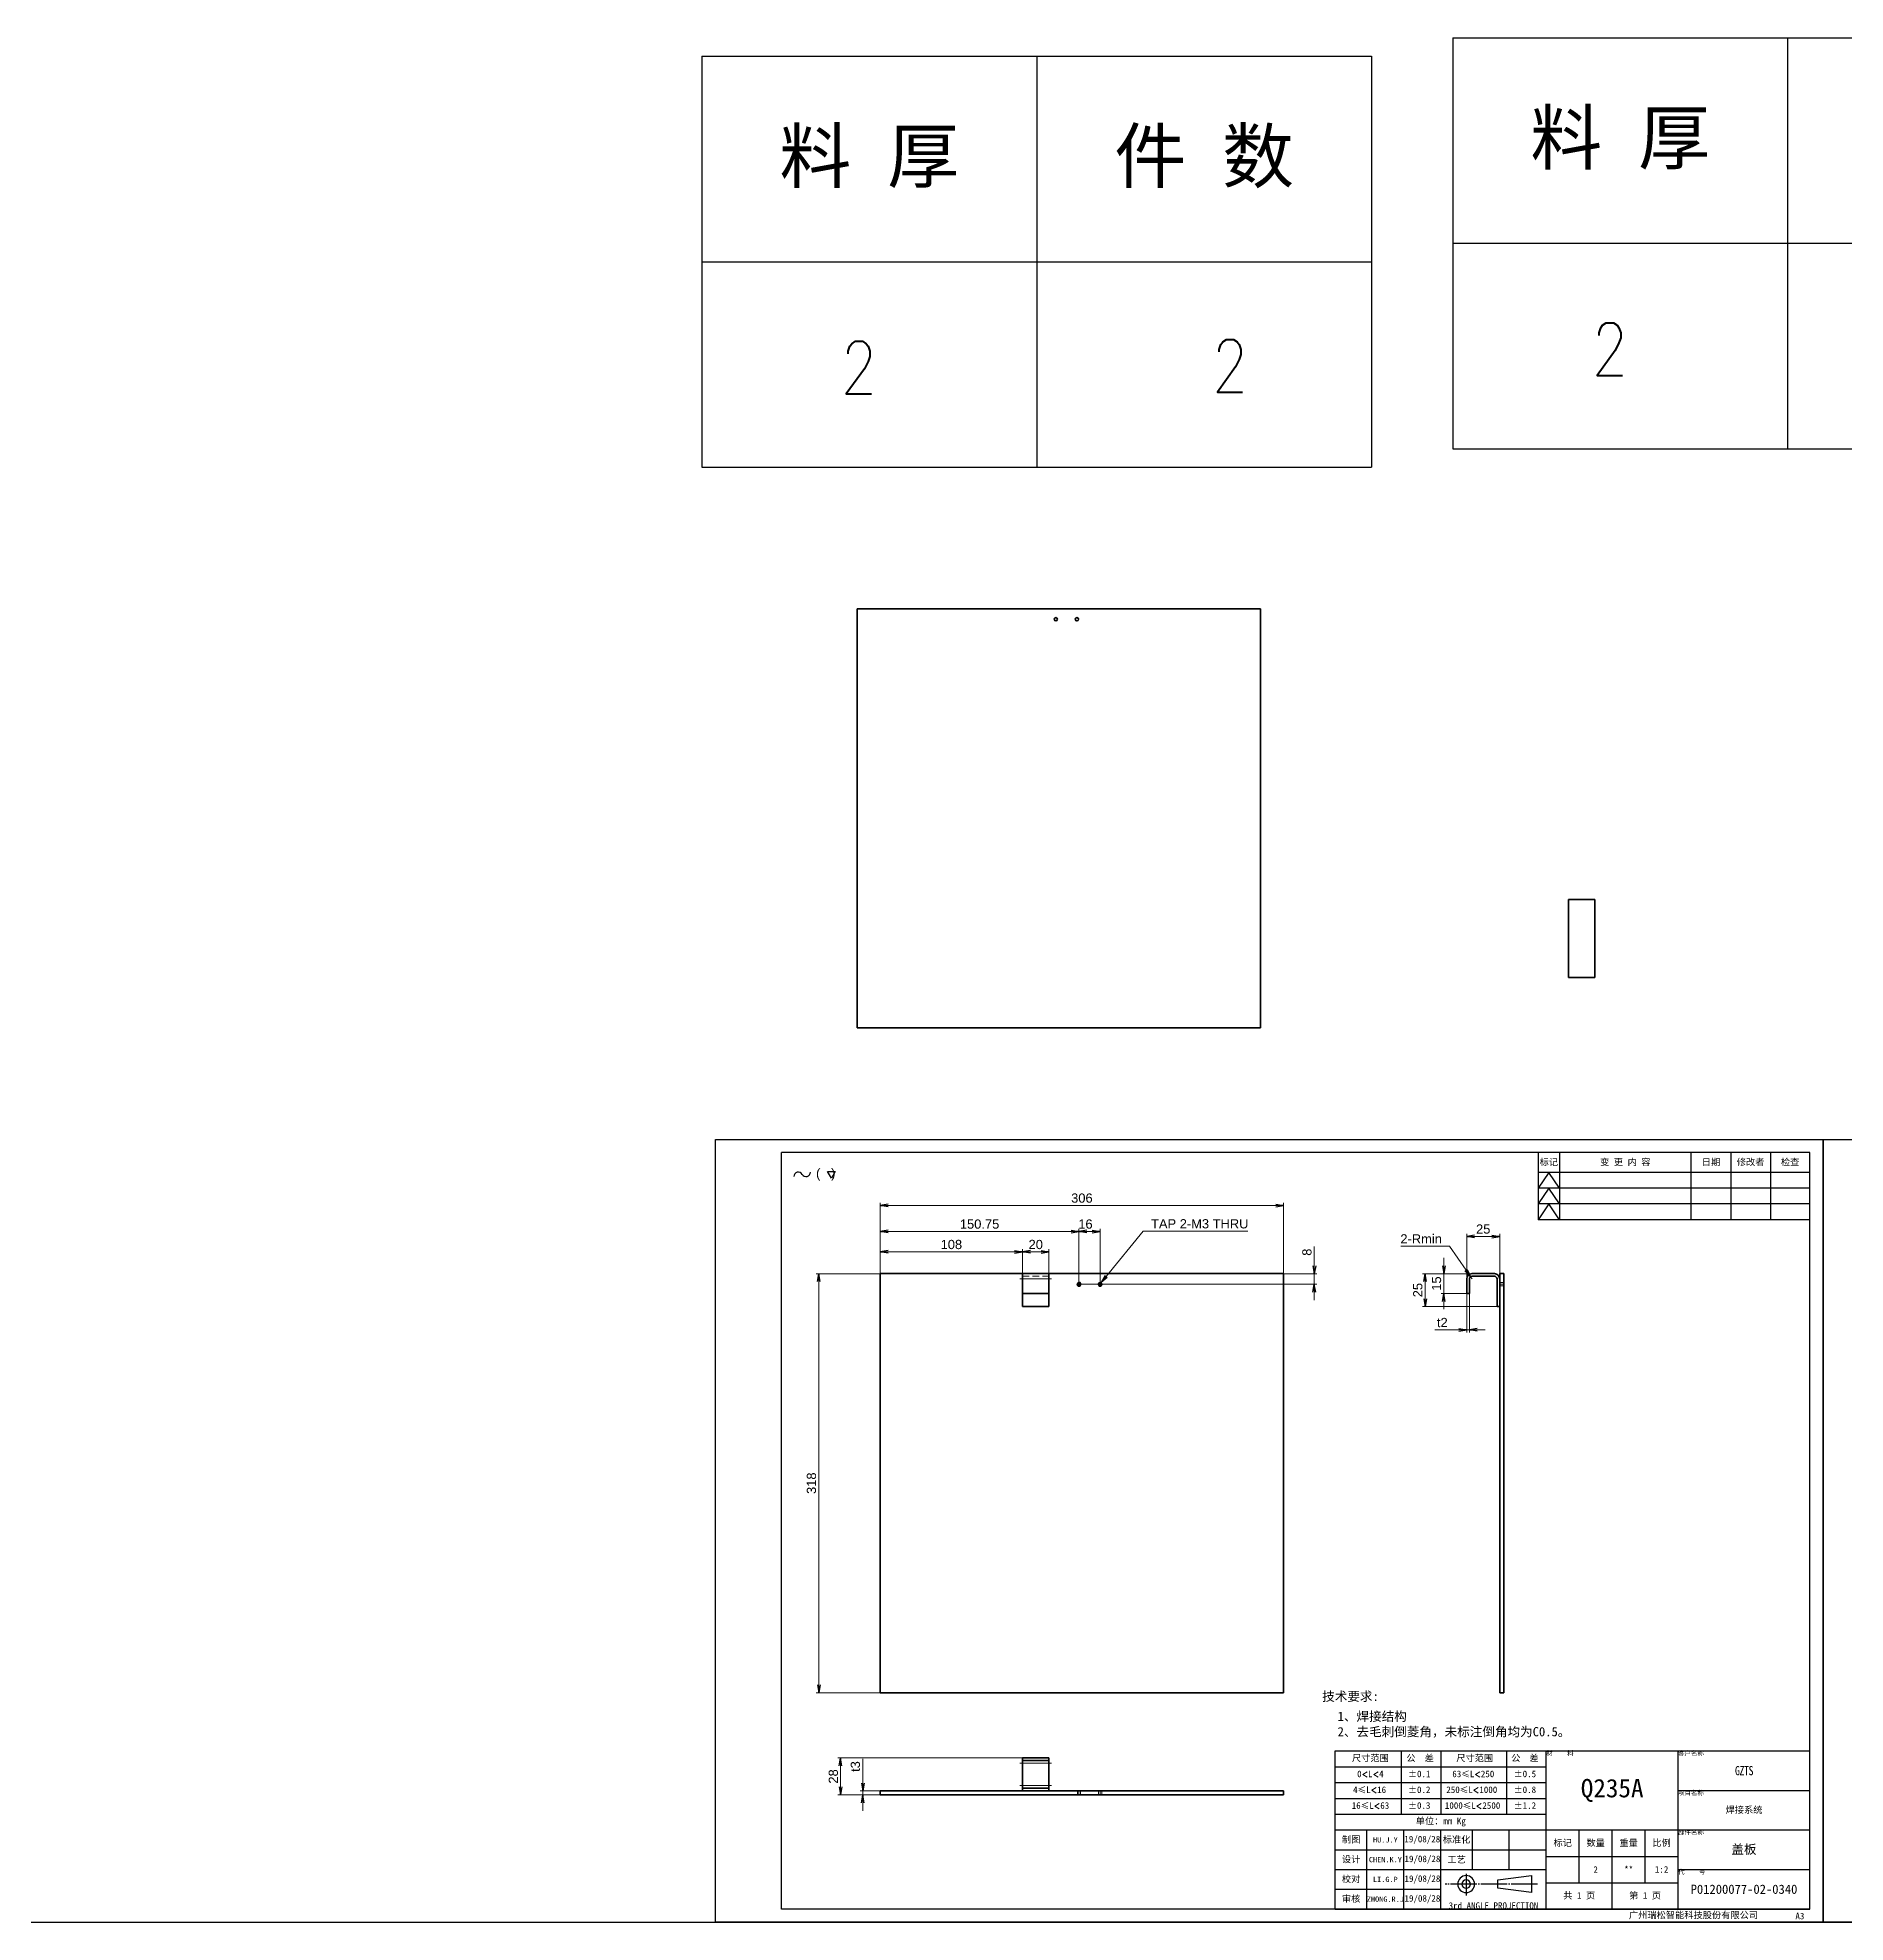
# Model space of a CAD drawing. Header units: millimetres. Extents: x -1727 to 307751, y -105919 to 6637.
# Drawn here: x 9521 to 10892, y -8118 to -6688 of the extents above; entities that cross this region are included whole.
import ezdxf
from ezdxf.enums import TextEntityAlignment as Align

# ---------------------------------------------------------------- set-up
doc = ezdxf.new("R2010")
doc.units = ezdxf.units.MM
doc.linetypes.add('CENTER-HOKUTO', pattern=[23, 20, -1, 1, -1])
doc.linetypes.add('HIDDEN-HOKUTO', pattern=[3.8, 2.5, -1.3])
doc.layers.add('A3', color=7, linetype='Continuous', plot=False)
for name, color, linetype in [('AM_7', 2, 'CENTER-HOKUTO'), ('AM_HID', 1, 'HIDDEN-HOKUTO'), ('AM_VIS', 7, 'Continuous'), ('TITLE_FRAME', 7, 'Continuous'), ('WORD_DIM', 253, 'Continuous')]:
    doc.layers.add(name, color=color, linetype=linetype)
doc.layers.add('SOLID LINE', color=7, linetype='Continuous', lineweight=30)
doc.styles.add('DIM', font='txt.shx', dxfattribs={"width": 0.8, "bigfont": 'bigfont.shx'})
doc.styles.get("Standard").update_dxf_attribs({"font": 'arial.ttf'})
doc.dimstyles.new('STANDARD 1-2', dxfattribs={"dimscale": 2, "dimtxt": 3.5, "dimasz": 3, "dimexe": 1, "dimexo": 0, "dimgap": 1, "dimtad": 3, "dimdsep": 46, "dimtxsty": 'Standard', "dimblk1": 'OPEN', "dimblk2": 'OPEN', "dimsah": 1, "dimcen": 0, "dimclrd": 256, "dimclre": 256, "dimclrt": 3, "dimazin": 2, "dimtfac": 1, "dimtmove": 0, "dimatfit": 3, "dimldrblk": 'OPEN', "dimfxl": 0, "dimtolj": 1, "dimtzin": 0, "dimlwd": 13, "dimlwe": 13, "dimarcsym": 0})
doc.dimstyles.new('STANDARD 1-2$3', dxfattribs={"dimscale": 2, "dimtxt": 3.5, "dimasz": 3, "dimexe": 1, "dimexo": 0, "dimgap": 1, "dimtad": 3, "dimtoh": 1, "dimdsep": 46, "dimtxsty": 'Standard', "dimblk1": 'OPEN', "dimblk2": 'OPEN', "dimsah": 1, "dimcen": 0, "dimclrd": 256, "dimclre": 256, "dimclrt": 3, "dimazin": 2, "dimtfac": 1, "dimtmove": 0, "dimatfit": 3, "dimldrblk": 'OPEN', "dimfxl": 0, "dimtolj": 1, "dimtzin": 0, "dimlwd": 13, "dimlwe": 13, "dimarcsym": 0})
doc.dimstyles.new('STANDARD 1-2$4', dxfattribs={"dimscale": 2, "dimtxt": 3.5, "dimasz": 3, "dimexe": 1, "dimexo": 0, "dimgap": 1, "dimtad": 3, "dimtoh": 1, "dimdsep": 46, "dimtxsty": 'Standard', "dimblk1": 'OPEN', "dimblk2": 'OPEN', "dimsah": 1, "dimcen": 0, "dimclrd": 256, "dimclre": 256, "dimclrt": 3, "dimazin": 2, "dimtfac": 1, "dimtmove": 0, "dimatfit": 3, "dimldrblk": 'OPEN', "dimfxl": 0, "dimtolj": 1, "dimtzin": 0, "dimlwd": 13, "dimlwe": 13, "dimarcsym": 0})

# ---------------------------------------------------------------- blocks, each defined once
blk = doc.blocks.new('_OPEN')
at = {"color": 0}
for p, q in [((-1, 0.17), (0, 0)), ((-1, -0.17), (0, 0)), ((0, 0), (-1, 0))]:
    blk.add_line(p, q, dxfattribs=at)
blk = doc.blocks.new('*D351')
at = {"layer": 'DEFPOINTS', "color": 0, "linetype": 'Continuous', "transparency": 16777216}
for p in [(10630.3, -7597.7), (10605.3, -7640.9), (10630.3, -7650.9)]:
    blk.add_point(p, dxfattribs=at)
at = {"layer": 'WORD_DIM', "linetype": 'Continuous', "lineweight": 13, "transparency": 16777216}
for p, q in [((10605.3, -7640.9), (10605.3, -7595.7)), ((10611.3, -7597.7), (10624.3, -7597.7)), ((10630.3, -7650.9), (10630.3, -7595.7))]:
    blk.add_line(p, q, dxfattribs=at)
at = {"layer": 'WORD_DIM', "linetype": 'Continuous', "lineweight": 13, "transparency": 16777216, "xscale": 6, "yscale": 6, "zscale": 6, "rotation": 180}
blk.add_blockref('_OPEN', (10605.3, -7597.7), dxfattribs=at)
at = {"layer": 'WORD_DIM', "linetype": 'Continuous', "lineweight": 13, "transparency": 16777216, "xscale": 6, "yscale": 6, "zscale": 6}
blk.add_blockref('_OPEN', (10630.3, -7597.7), dxfattribs=at)
at = {"layer": 'WORD_DIM', "color": 3, "linetype": 'Continuous', "transparency": 16777216, "insert": (10617.8, -7592.1), "char_height": 7, "attachment_point": 5}
blk.add_mtext('\\A1;25', dxfattribs=at)
blk = doc.blocks.new('*D352')
at = {"layer": 'DEFPOINTS', "color": 0, "linetype": 'Continuous', "transparency": 16777216}
for p in [(10609.3, -7625.9), (10588, -7640.9), (10605.3, -7640.9)]:
    blk.add_point(p, dxfattribs=at)
at = {"layer": 'WORD_DIM', "linetype": 'Continuous', "lineweight": 13, "transparency": 16777216}
for p, q in [((10588, -7619.9), (10588, -7613.9)), ((10609.3, -7625.9), (10586, -7625.9)), ((10588, -7625.9), (10588, -7640.9)), ((10605.3, -7640.9), (10586, -7640.9)), ((10588, -7646.9), (10588, -7652.9))]:
    blk.add_line(p, q, dxfattribs=at)
at = {"layer": 'WORD_DIM', "linetype": 'Continuous', "lineweight": 13, "transparency": 16777216, "xscale": 6, "yscale": 6, "zscale": 6}
for p, rotation in [((10588, -7625.9), 270), ((10588, -7640.9), 90)]:
    blk.add_blockref('_OPEN', p, dxfattribs=dict(at, rotation=rotation))
at = {"layer": 'WORD_DIM', "color": 3, "linetype": 'Continuous', "transparency": 16777216, "insert": (10582.4, -7633.4), "char_height": 7, "attachment_point": 5, "rotation": 90}
blk.add_mtext('\\A1;15', dxfattribs=at)
blk = doc.blocks.new('*D353')
at = {"layer": 'DEFPOINTS', "color": 0, "linetype": 'Continuous', "transparency": 16777216}
for p in [(10612.5, -7625.9), (10573.8, -7650.9), (10628.3, -7650.9)]:
    blk.add_point(p, dxfattribs=at)
at = {"layer": 'WORD_DIM', "linetype": 'Continuous', "lineweight": 13, "transparency": 16777216}
for p, q in [((10612.5, -7625.9), (10571.8, -7625.9)), ((10573.8, -7631.9), (10573.8, -7644.9)), ((10628.3, -7650.9), (10571.8, -7650.9))]:
    blk.add_line(p, q, dxfattribs=at)
at = {"layer": 'WORD_DIM', "linetype": 'Continuous', "lineweight": 13, "transparency": 16777216, "xscale": 6, "yscale": 6, "zscale": 6}
for p, rotation in [((10573.8, -7625.9), 90), ((10573.8, -7650.9), 270)]:
    blk.add_blockref('_OPEN', p, dxfattribs=dict(at, rotation=rotation))
at = {"layer": 'WORD_DIM', "color": 3, "linetype": 'Continuous', "transparency": 16777216, "insert": (10568.2, -7638.4), "char_height": 7, "attachment_point": 5, "rotation": 90}
blk.add_mtext('\\A1;25', dxfattribs=at)
blk = doc.blocks.new('*D354')
at = {"layer": 'DEFPOINTS', "color": 0, "linetype": 'Continuous', "transparency": 16777216}
for p in [(10605.3, -7640.9), (10607.3, -7640.9), (10607.3, -7668.6)]:
    blk.add_point(p, dxfattribs=at)
at = {"layer": 'WORD_DIM', "linetype": 'Continuous', "lineweight": 13, "transparency": 16777216}
for p, q in [((10605.3, -7640.9), (10605.3, -7670.6)), ((10607.3, -7640.9), (10607.3, -7670.6)), ((10599.3, -7668.6), (10581.1, -7668.6)), ((10607.3, -7668.6), (10605.3, -7668.6)), ((10613.3, -7668.6), (10619.3, -7668.6))]:
    blk.add_line(p, q, dxfattribs=at)
at = {"layer": 'WORD_DIM', "linetype": 'Continuous', "lineweight": 13, "transparency": 16777216, "xscale": 6, "yscale": 6, "zscale": 6}
blk.add_blockref('_OPEN', (10605.3, -7668.6), dxfattribs=at)
at = {"layer": 'WORD_DIM', "linetype": 'Continuous', "lineweight": 13, "transparency": 16777216, "xscale": 6, "yscale": 6, "zscale": 6, "rotation": 180}
blk.add_blockref('_OPEN', (10607.3, -7668.6), dxfattribs=at)
at = {"layer": 'WORD_DIM', "color": 3, "linetype": 'Continuous', "transparency": 16777216, "insert": (10586.8, -7663), "char_height": 7, "attachment_point": 5}
blk.add_mtext('\\A1;t2', dxfattribs=at)
blk = doc.blocks.new('*D355')
at = {"layer": 'DEFPOINTS', "color": 0, "linetype": 'Continuous', "ltscale": 5, "transparency": 16777216}
for p in [(10608.2, -7628.2), (10609.3, -7629.9)]:
    blk.add_point(p, dxfattribs=at)
at = {"layer": 'WORD_DIM', "linetype": 'Continuous', "lineweight": 13, "ltscale": 5, "transparency": 16777216}
for p, q in [((10555.4, -7605), (10592.2, -7605)), ((10592.2, -7605), (10604.8, -7623.3)), ((10609.3, -7629.9), (10608.2, -7628.2))]:
    blk.add_line(p, q, dxfattribs=at)
at = {"layer": 'WORD_DIM', "linetype": 'Continuous', "lineweight": 13, "ltscale": 5, "transparency": 16777216, "xscale": 6, "yscale": 6, "zscale": 6, "rotation": 304.5516611639881}
blk.add_blockref('_OPEN', (10608.2, -7628.2), dxfattribs=at)
at = {"layer": 'WORD_DIM', "color": 3, "linetype": 'Continuous', "ltscale": 5, "transparency": 16777216, "insert": (10570.7, -7599.5), "char_height": 7, "attachment_point": 5}
blk.add_mtext('\\A1;2-Rmin', dxfattribs=at)
blk = doc.blocks.new('*D356')
at = {"layer": 'DEFPOINTS', "color": 0, "linetype": 'Continuous', "transparency": 16777216}
for p in [(10130.4, -7993.4), (10268.4, -7993.4), (10160.4, -8021.4)]:
    blk.add_point(p, dxfattribs=at)
at = {"layer": 'WORD_DIM', "linetype": 'Continuous', "lineweight": 13, "transparency": 16777216}
for p, q in [((10268.4, -7993.4), (10128.4, -7993.4)), ((10130.4, -8015.4), (10130.4, -7999.4)), ((10160.4, -8021.4), (10128.4, -8021.4))]:
    blk.add_line(p, q, dxfattribs=at)
at = {"layer": 'WORD_DIM', "linetype": 'Continuous', "lineweight": 13, "transparency": 16777216, "xscale": 6, "yscale": 6, "zscale": 6}
for p, rotation in [((10130.4, -7993.4), 90), ((10130.4, -8021.4), 270)]:
    blk.add_blockref('_OPEN', p, dxfattribs=dict(at, rotation=rotation))
at = {"layer": 'WORD_DIM', "color": 3, "linetype": 'Continuous', "transparency": 16777216, "insert": (10124.9, -8007.4), "char_height": 7, "attachment_point": 5, "rotation": 90}
blk.add_mtext('\\A1;28', dxfattribs=at)
blk = doc.blocks.new('*D357')
at = {"layer": 'DEFPOINTS', "color": 0, "linetype": 'Continuous', "transparency": 16777216}
for p in [(10147.2, -8018.4), (10160.4, -8018.4), (10160.4, -8021.4)]:
    blk.add_point(p, dxfattribs=at)
at = {"layer": 'WORD_DIM', "linetype": 'Continuous', "lineweight": 13, "transparency": 16777216}
for p, q in [((10147.2, -8012.4), (10147.2, -7994.1)), ((10160.4, -8018.4), (10145.2, -8018.4)), ((10160.4, -8021.4), (10145.2, -8021.4)), ((10147.2, -8021.4), (10147.2, -8018.4)), ((10147.2, -8027.4), (10147.2, -8033.4))]:
    blk.add_line(p, q, dxfattribs=at)
at = {"layer": 'WORD_DIM', "linetype": 'Continuous', "lineweight": 13, "transparency": 16777216, "xscale": 6, "yscale": 6, "zscale": 6}
for p, rotation in [((10147.2, -8018.4), 270), ((10147.2, -8021.4), 90)]:
    blk.add_blockref('_OPEN', p, dxfattribs=dict(at, rotation=rotation))
at = {"layer": 'WORD_DIM', "color": 3, "linetype": 'Continuous', "transparency": 16777216, "insert": (10141.6, -7999.9), "char_height": 7, "attachment_point": 5, "rotation": 90}
blk.add_mtext('\\A1;t3', dxfattribs=at)
blk = doc.blocks.new('*D358')
at = {"layer": 'DEFPOINTS', "color": 0, "linetype": 'Continuous', "transparency": 16777216}
for p in [(10466.4, -7574.2), (10160.4, -7625.9), (10466.4, -7625.9)]:
    blk.add_point(p, dxfattribs=at)
at = {"layer": 'WORD_DIM', "linetype": 'Continuous', "lineweight": 13, "transparency": 16777216}
for p, q in [((10160.4, -7625.9), (10160.4, -7572.2)), ((10166.4, -7574.2), (10460.4, -7574.2)), ((10466.4, -7625.9), (10466.4, -7572.2))]:
    blk.add_line(p, q, dxfattribs=at)
at = {"layer": 'WORD_DIM', "linetype": 'Continuous', "lineweight": 13, "transparency": 16777216, "xscale": 6, "yscale": 6, "zscale": 6, "rotation": 180}
blk.add_blockref('_OPEN', (10160.4, -7574.2), dxfattribs=at)
at = {"layer": 'WORD_DIM', "linetype": 'Continuous', "lineweight": 13, "transparency": 16777216, "xscale": 6, "yscale": 6, "zscale": 6}
blk.add_blockref('_OPEN', (10466.4, -7574.2), dxfattribs=at)
at = {"layer": 'WORD_DIM', "color": 3, "linetype": 'Continuous', "transparency": 16777216, "insert": (10313.4, -7568.6), "char_height": 7, "attachment_point": 5}
blk.add_mtext('\\A1;306', dxfattribs=at)
blk = doc.blocks.new('*D359')
at = {"layer": 'DEFPOINTS', "color": 0, "linetype": 'Continuous', "transparency": 16777216}
for p in [(10160.4, -7625.9), (10113.9, -7943.9), (10160.4, -7943.9)]:
    blk.add_point(p, dxfattribs=at)
at = {"layer": 'WORD_DIM', "linetype": 'Continuous', "lineweight": 13, "transparency": 16777216}
for p, q in [((10160.4, -7625.9), (10111.9, -7625.9)), ((10113.9, -7631.9), (10113.9, -7937.9)), ((10160.4, -7943.9), (10111.9, -7943.9))]:
    blk.add_line(p, q, dxfattribs=at)
at = {"layer": 'WORD_DIM', "linetype": 'Continuous', "lineweight": 13, "transparency": 16777216, "xscale": 6, "yscale": 6, "zscale": 6}
for p, rotation in [((10113.9, -7625.9), 90), ((10113.9, -7943.9), 270)]:
    blk.add_blockref('_OPEN', p, dxfattribs=dict(at, rotation=rotation))
at = {"layer": 'WORD_DIM', "color": 3, "linetype": 'Continuous', "transparency": 16777216, "insert": (10108.3, -7784.9), "char_height": 7, "attachment_point": 5, "rotation": 90}
blk.add_mtext('\\A1;318', dxfattribs=at)
blk = doc.blocks.new('*D360')
at = {"layer": 'DEFPOINTS', "color": 0, "linetype": 'Continuous', "transparency": 16777216}
for p in [(10311.2, -7593.8), (10160.4, -7625.9), (10311.2, -7633.9)]:
    blk.add_point(p, dxfattribs=at)
at = {"layer": 'WORD_DIM', "linetype": 'Continuous', "lineweight": 13, "transparency": 16777216}
for p, q in [((10160.4, -7625.9), (10160.4, -7591.8)), ((10311.2, -7633.9), (10311.2, -7591.8)), ((10166.4, -7593.8), (10305.2, -7593.8))]:
    blk.add_line(p, q, dxfattribs=at)
at = {"layer": 'WORD_DIM', "linetype": 'Continuous', "lineweight": 13, "transparency": 16777216, "xscale": 6, "yscale": 6, "zscale": 6, "rotation": 180}
blk.add_blockref('_OPEN', (10160.4, -7593.8), dxfattribs=at)
at = {"layer": 'WORD_DIM', "linetype": 'Continuous', "lineweight": 13, "transparency": 16777216, "xscale": 6, "yscale": 6, "zscale": 6}
blk.add_blockref('_OPEN', (10311.2, -7593.8), dxfattribs=at)
at = {"layer": 'WORD_DIM', "color": 3, "linetype": 'Continuous', "transparency": 16777216, "insert": (10235.8, -7588.3), "char_height": 7, "attachment_point": 5}
blk.add_mtext('\\A1;150.75', dxfattribs=at)
blk = doc.blocks.new('*D361')
at = {"layer": 'DEFPOINTS', "color": 0, "linetype": 'Continuous', "transparency": 16777216}
for p in [(10327.2, -7593.8), (10311.2, -7633.9), (10327.2, -7633.9)]:
    blk.add_point(p, dxfattribs=at)
at = {"layer": 'WORD_DIM', "linetype": 'Continuous', "lineweight": 13, "transparency": 16777216}
for p, q in [((10311.2, -7633.9), (10311.2, -7591.8)), ((10327.2, -7633.9), (10327.2, -7591.8)), ((10317.2, -7593.8), (10321.2, -7593.8))]:
    blk.add_line(p, q, dxfattribs=at)
at = {"layer": 'WORD_DIM', "linetype": 'Continuous', "lineweight": 13, "transparency": 16777216, "xscale": 6, "yscale": 6, "zscale": 6, "rotation": 180}
blk.add_blockref('_OPEN', (10311.2, -7593.8), dxfattribs=at)
at = {"layer": 'WORD_DIM', "linetype": 'Continuous', "lineweight": 13, "transparency": 16777216, "xscale": 6, "yscale": 6, "zscale": 6}
blk.add_blockref('_OPEN', (10327.2, -7593.8), dxfattribs=at)
at = {"layer": 'WORD_DIM', "color": 3, "linetype": 'Continuous', "transparency": 16777216, "insert": (10316.1, -7588.3), "char_height": 7, "attachment_point": 5}
blk.add_mtext('\\A1;16', dxfattribs=at)
blk = doc.blocks.new('*D362')
at = {"layer": 'DEFPOINTS', "color": 0, "linetype": 'Continuous', "transparency": 16777216}
for p in [(10268.4, -7609.3), (10160.4, -7625.9), (10268.4, -7625.9)]:
    blk.add_point(p, dxfattribs=at)
at = {"layer": 'WORD_DIM', "linetype": 'Continuous', "lineweight": 13, "transparency": 16777216}
for p, q in [((10160.4, -7625.9), (10160.4, -7607.3)), ((10268.4, -7625.9), (10268.4, -7607.3)), ((10166.4, -7609.3), (10262.4, -7609.3))]:
    blk.add_line(p, q, dxfattribs=at)
at = {"layer": 'WORD_DIM', "linetype": 'Continuous', "lineweight": 13, "transparency": 16777216, "xscale": 6, "yscale": 6, "zscale": 6, "rotation": 180}
blk.add_blockref('_OPEN', (10160.4, -7609.3), dxfattribs=at)
at = {"layer": 'WORD_DIM', "linetype": 'Continuous', "lineweight": 13, "transparency": 16777216, "xscale": 6, "yscale": 6, "zscale": 6}
blk.add_blockref('_OPEN', (10268.4, -7609.3), dxfattribs=at)
at = {"layer": 'WORD_DIM', "color": 3, "linetype": 'Continuous', "transparency": 16777216, "insert": (10214.4, -7603.8), "char_height": 7, "attachment_point": 5}
blk.add_mtext('\\A1;108', dxfattribs=at)
blk = doc.blocks.new('*D363')
at = {"layer": 'DEFPOINTS', "color": 0, "linetype": 'Continuous', "transparency": 16777216}
for p in [(10288.4, -7609.3), (10268.4, -7650.9), (10288.4, -7650.9)]:
    blk.add_point(p, dxfattribs=at)
at = {"layer": 'WORD_DIM', "linetype": 'Continuous', "lineweight": 13, "transparency": 16777216}
for p, q in [((10268.4, -7650.9), (10268.4, -7607.3)), ((10288.4, -7650.9), (10288.4, -7607.3)), ((10274.4, -7609.3), (10282.4, -7609.3))]:
    blk.add_line(p, q, dxfattribs=at)
at = {"layer": 'WORD_DIM', "linetype": 'Continuous', "lineweight": 13, "transparency": 16777216, "xscale": 6, "yscale": 6, "zscale": 6, "rotation": 180}
blk.add_blockref('_OPEN', (10268.4, -7609.3), dxfattribs=at)
at = {"layer": 'WORD_DIM', "linetype": 'Continuous', "lineweight": 13, "transparency": 16777216, "xscale": 6, "yscale": 6, "zscale": 6}
blk.add_blockref('_OPEN', (10288.4, -7609.3), dxfattribs=at)
at = {"layer": 'WORD_DIM', "color": 3, "linetype": 'Continuous', "transparency": 16777216, "insert": (10278.4, -7603.8), "char_height": 7, "attachment_point": 5}
blk.add_mtext('\\A1;20', dxfattribs=at)
blk = doc.blocks.new('*D364')
at = {"layer": 'DEFPOINTS', "color": 0, "linetype": 'Continuous', "ltscale": 5, "transparency": 16777216}
for p in [(10326.2, -7635), (10328.1, -7632.7)]:
    blk.add_point(p, dxfattribs=at)
at = {"layer": 'WORD_DIM', "linetype": 'Continuous', "lineweight": 13, "ltscale": 5, "transparency": 16777216}
for p, q in [((10359.8, -7593.6), (10331.9, -7628.1)), ((10439.3, -7593.6), (10359.8, -7593.6))]:
    blk.add_line(p, q, dxfattribs=at)
at = {"layer": 'WORD_DIM', "linetype": 'Continuous', "lineweight": 13, "ltscale": 5, "transparency": 16777216, "xscale": 6, "yscale": 6, "zscale": 6, "rotation": 230.9790991167982}
blk.add_blockref('_OPEN', (10328.1, -7632.7), dxfattribs=at)
at = {"layer": 'WORD_DIM', "color": 3, "linetype": 'Continuous', "ltscale": 5, "transparency": 16777216, "insert": (10402.8, -7588.1), "char_height": 7, "attachment_point": 5}
blk.add_mtext('\\A1;TAP 2-M3 THRU', dxfattribs=at)
blk = doc.blocks.new('*D350')
at = {"layer": 'DEFPOINTS', "color": 0, "linetype": 'Continuous', "ltscale": 5, "transparency": 16777216}
for p in [(10311.2, -7633.9), (10466.4, -7625.9), (10489.7, -7625.9)]:
    blk.add_point(p, dxfattribs=at)
at = {"layer": 'WORD_DIM', "linetype": 'Continuous', "lineweight": 13, "ltscale": 5, "transparency": 16777216}
for p, q in [((10489.7, -7619.9), (10489.7, -7605.3)), ((10311.2, -7633.9), (10491.7, -7633.9)), ((10466.4, -7625.9), (10491.7, -7625.9)), ((10489.7, -7633.9), (10489.7, -7625.9)), ((10489.7, -7639.9), (10489.7, -7645.9))]:
    blk.add_line(p, q, dxfattribs=at)
at = {"layer": 'WORD_DIM', "linetype": 'Continuous', "lineweight": 13, "ltscale": 5, "transparency": 16777216, "xscale": 6, "yscale": 6, "zscale": 6}
for p, rotation in [((10489.7, -7625.9), 270), ((10489.7, -7633.9), 90)]:
    blk.add_blockref('_OPEN', p, dxfattribs=dict(at, rotation=rotation))
at = {"layer": 'WORD_DIM', "color": 3, "linetype": 'Continuous', "ltscale": 5, "transparency": 16777216, "insert": (10484.1, -7609.6), "char_height": 7, "attachment_point": 5, "rotation": 90}
blk.add_mtext('\\A1;8', dxfattribs=at)
blk = doc.blocks.new('shiage0')
at = {"layer": 'WORD_DIM', "color": 3, "linetype": 'Continuous'}
for centre, start, end in [((1.69, 0), 30, 180), ((4.61, 1.69), 210, 0)]:
    blk.add_arc(centre, 1.69, start, end, dxfattribs=at)
blk = doc.blocks.new('12')
at = {"layer": 'TITLE_FRAME', "color": 3, "linetype": 'Continuous'}
blk.add_lwpolyline([(20.46, 3.03), (19.01, 5.53), (21.9, 5.53)], close=True, dxfattribs=at)
blk.add_blockref('shiage0', (6.23, 3.56), dxfattribs=at)
blk.add_text('(   )', height=3.5, dxfattribs=at).set_placement((14.64, 3.08))
blk = doc.blocks.new('*T16')
at = {"color": 0, "linetype": 'ByBlock', "lineweight": -2, "transparency": 16777216}
for p, q in [((0, 0), (127, 0)), ((0, 0), (0, -78)), ((63.5, 0), (63.5, -78)), ((127, 0), (127, -78)), ((0, -39), (127, -39)), ((0, -78), (127, -78))]:
    blk.add_line(p, q, dxfattribs=at)
at = {"color": 0, "transparency": 16777216, "char_height": 10, "width": 60.5, "attachment_point": 5}
for s, insert in [('{\\fSimSun|b0|i0|c134|p2;料 厚}', (31.75, -19.5)), ('{\\fSimSun|b0|i0|c134|p2;件 数}', (95.25, -19.5))]:
    blk.add_mtext(s, dxfattribs=dict(at, insert=insert))
blk = doc.blocks.new('拆图参数')
blk.add_blockref('*T16', (-63.5, 78))
at = {"style": 'DIM', "width": 0.8}
blk.add_attdef('6', text='', height=10, dxfattribs=at).set_placement((-37.13, 18.91), align=Align.MIDDLE_LEFT)
blk.add_attdef('1', text='', height=10, dxfattribs=at).set_placement((36.65, 19.27), align=Align.MIDDLE_CENTER)

msp = doc.modelspace()

# ---------------------------------------------------------------- linework, layer by layer
msp.add_line((538.05434, -8118.07641), (39955.55791, -8118.07641))
at = {"layer": 'A3', "linetype": 'Continuous'}
for points in [[(10035.60032, -7524.02994), (10875.60032, -7524.02994), (10875.60032, -8118.02994), (10035.60032, -8118.02994)], [(10875.60032, -7524.02994), (11715.60032, -7524.02994), (11715.60032, -8118.02994), (10875.60032, -8118.02994)]]:
    msp.add_lwpolyline(points, close=True, dxfattribs=at)
at = {"layer": 'AM_7', "lineweight": 13, "ltscale": 2}
for p, q in [((10266.43959, -7629.87977), (10290.43959, -7629.87977)), ((10312.78822, -7633.87952), (10309.59096, -7633.87952)), ((10311.18959, -7632.28113), (10311.18959, -7635.47779)), ((10328.78822, -7633.87952), (10325.59096, -7633.87952)), ((10327.18959, -7632.28113), (10327.18959, -7635.47779)), ((10630.02778, -7633.87952), (10633.62836, -7633.87952)), ((10266.43959, -7997.39404), (10290.43959, -7997.39404)), ((10266.43959, -8014.39404), (10290.43959, -8014.39404)), ((10311.18959, -8018.09399), (10311.18959, -8021.69457)), ((10327.18959, -8018.09399), (10327.18959, -8021.69457))]:
    msp.add_line(p, q, dxfattribs=at)
at = {"layer": 'AM_7', "color": 2, "linetype": 'CENTER-HOKUTO'}
for p, q in [((10659.08049, -8089.06511), (10589.06449, -8089.06511)), ((10604.86929, -8081.19311), (10604.86929, -8097.73071))]:
    msp.add_line(p, q, dxfattribs=at)
at = {"layer": 'AM_HID', "lineweight": 13, "ltscale": 2}
for p, q in [((10268.43959, -7627.87977), (10288.43959, -7627.87977)), ((10268.43959, -7629.87977), (10288.43959, -7629.87977)), ((10268.43959, -7629.87977), (10288.43959, -7629.87977)), ((10268.43959, -7629.87977), (10288.43959, -7629.87977)), ((10630.32758, -7650.87977), (10630.32758, -7629.87977)), ((10630.32758, -7632.64991), (10633.32758, -7632.64991)), ((10630.32758, -7632.64991), (10633.32758, -7632.64991)), ((10630.32758, -7635.10901), (10633.32758, -7635.10901)), ((10630.32758, -7635.10901), (10633.32758, -7635.10901)), ((10268.43959, -7997.39404), (10288.43959, -7997.39404)), ((10268.43959, -8014.39404), (10288.43959, -8014.39404)), ((10309.9601, -8018.39404), (10309.9601, -8021.39404)), ((10312.41908, -8018.39404), (10312.41908, -8021.39404)), ((10325.9601, -8018.39404), (10325.9601, -8021.39404)), ((10328.41908, -8018.39404), (10328.41908, -8021.39404))]:
    msp.add_line(p, q, dxfattribs=at)
msp.add_arc((10626.32758, -7629.87977), 4, 360, 0.45262879, dxfattribs=at)
at = {"layer": 'AM_VIS', "color": 7, "lineweight": 35, "ltscale": 2}
for p, q in [((10142.8919, -7121.34739), (10448.8919, -7121.34739)), ((10142.8919, -7121.34739), (10142.8919, -7439.34739)), ((10448.8919, -7121.34739), (10448.8919, -7439.34739)), ((10682.39128, -7401.04936), (10682.39128, -7342.04936)), ((10682.39128, -7342.04936), (10702.39128, -7342.04936)), ((10702.39128, -7401.04936), (10702.39128, -7342.04936)), ((10682.39128, -7401.04936), (10702.39128, -7401.04936)), ((10142.8919, -7439.34739), (10448.8919, -7439.34739)), ((10160.43959, -7625.87977), (10268.43959, -7625.87977)), ((10160.43959, -7625.87977), (10160.43959, -7943.87977)), ((10268.43959, -7629.87977), (10268.43959, -7625.87977)), ((10268.43959, -7625.87977), (10288.43959, -7625.87977)), ((10268.43959, -7629.87977), (10268.43959, -7640.87977)), ((10288.43959, -7625.87977), (10466.43959, -7625.87977)), ((10288.43959, -7629.87977), (10288.43959, -7625.87977)), ((10288.43959, -7629.87977), (10288.43959, -7640.87977)), ((10466.43959, -7625.87977), (10466.43959, -7943.87977)), ((10605.32758, -7629.87977), (10605.32758, -7640.87977)), ((10607.32758, -7629.87977), (10607.32758, -7640.87977)), ((10626.32758, -7625.87977), (10609.32758, -7625.87977)), ((10626.32758, -7627.87977), (10609.32758, -7627.87977)), ((10628.32758, -7650.87977), (10628.32758, -7629.87977)), ((10630.32758, -7625.87977), (10630.32758, -7943.87977)), ((10633.32758, -7625.87977), (10630.32758, -7625.87977)), ((10633.32758, -7625.87977), (10633.32758, -7943.87977)), ((10268.43959, -7640.87977), (10288.43959, -7640.87977)), ((10268.43959, -7650.87977), (10268.43959, -7640.87977)), ((10288.43959, -7650.87977), (10288.43959, -7640.87977)), ((10605.32758, -7640.87977), (10607.32758, -7640.87977)), ((10268.43959, -7650.87977), (10288.43959, -7650.87977)), ((10628.32758, -7650.87977), (10630.32758, -7650.87977)), ((10160.43959, -7943.87977), (10466.43959, -7943.87977)), ((10630.32758, -7943.87977), (10633.32758, -7943.87977)), ((10268.43959, -7993.39404), (10288.43959, -7993.39404)), ((10268.43959, -7993.39404), (10268.43959, -7995.39404)), ((10288.43959, -7993.39404), (10288.43959, -7995.39404)), ((10268.43959, -7995.39404), (10288.43959, -7995.39404)), ((10268.43959, -7997.39404), (10268.43959, -7995.39404)), ((10268.43959, -8014.39404), (10268.43959, -7997.39404)), ((10288.43959, -7997.39404), (10288.43959, -7995.39404)), ((10288.43959, -8014.39404), (10288.43959, -7997.39404)), ((10160.43959, -8018.39404), (10466.43959, -8018.39404)), ((10160.43959, -8021.39404), (10160.43959, -8018.39404)), ((10160.43959, -8021.39404), (10466.43959, -8021.39404)), ((10268.43959, -8016.39404), (10268.43959, -8014.39404)), ((10268.43959, -8016.39404), (10268.43959, -8018.39404)), ((10268.43959, -8016.39404), (10288.43959, -8016.39404)), ((10268.43959, -8018.39404), (10288.43959, -8018.39404)), ((10288.43959, -8016.39404), (10288.43959, -8014.39404)), ((10288.43959, -8016.39404), (10288.43959, -8018.39404)), ((10466.43959, -8018.39404), (10466.43959, -8021.39404))]:
    msp.add_line(p, q, dxfattribs=at)
at = {"layer": 'AM_VIS', "linetype": 'Continuous'}
for p, q in [((10865.60032, -7534.02994), (10085.60032, -7534.02994)), ((10085.60032, -8108.02994), (10085.60032, -7534.02994)), ((10865.60032, -8108.02994), (10865.60032, -7534.02994)), ((10865.60032, -8108.02994), (10085.60032, -8108.02994))]:
    msp.add_line(p, q, dxfattribs=at)
at = {"layer": 'AM_VIS', "color": 7, "lineweight": 13, "ltscale": 2}
for p, q in [((10268.43959, -7629.87977), (10288.43959, -7629.87977)), ((10268.43959, -7997.39404), (10288.43959, -7997.39404)), ((10268.43959, -8014.39404), (10288.43959, -8014.39404))]:
    msp.add_line(p, q, dxfattribs=at)
at = {"layer": 'AM_VIS', "color": 7, "lineweight": 35, "ltscale": 2}
for centre in [(10293.6419, -7129.34714), (10309.6419, -7129.34714), (10311.18959, -7633.87952), (10327.18959, -7633.87952)]:
    msp.add_circle(centre, 1.2295, dxfattribs=at)
for centre, radius, start, end in [((10609.32758, -7629.87977), 4, 90.0000025, 179.99999499), ((10609.32758, -7629.87977), 2, 90.0000025, 179.99999499), ((10626.32758, -7629.87977), 4, 0.45262879, 90.0000025), ((10626.32758, -7629.87977), 2, 360, 90.0000025)]:
    msp.add_arc(centre, radius, start, end, dxfattribs=at)
at = {"layer": 'TITLE_FRAME', "linetype": 'Continuous'}
for p, q in [((10659.60032, -7534.02994), (10659.60032, -7585.02994)), ((10675.60032, -7534.02994), (10675.60032, -7585.02994)), ((10775.60032, -7585.02994), (10775.60032, -7534.02994)), ((10805.60032, -7534.02994), (10805.60032, -7585.02994)), ((10835.60032, -7534.02994), (10835.60032, -7585.02994)), ((10865.60032, -7585.02994), (10865.60032, -7534.02994)), ((10865.60032, -7549.02994), (10659.60032, -7549.02994)), ((10667.60032, -7549.02994), (10659.60032, -7561.02994)), ((10675.60032, -7561.02994), (10667.60032, -7549.02994)), ((10865.60032, -7561.02994), (10659.60032, -7561.02994)), ((10667.60032, -7561.02994), (10659.60032, -7573.02994)), ((10675.60032, -7573.02994), (10667.60032, -7561.02994)), ((10865.60032, -7573.02994), (10659.60032, -7573.02994)), ((10667.60032, -7573.02994), (10659.60032, -7585.02994)), ((10675.60032, -7585.02994), (10667.60032, -7573.02994)), ((10865.60032, -7585.02994), (10659.60032, -7585.02994)), ((10505.60032, -7988.02994), (10865.60032, -7988.02994)), ((10505.60032, -8108.02994), (10505.60032, -7988.02994)), ((10555.60032, -7988.02994), (10555.60032, -8036.02994)), ((10585.60032, -7988.02994), (10585.60032, -8036.02994)), ((10635.60032, -8036.02994), (10635.60032, -7988.02994)), ((10665.60032, -8108.02994), (10665.60032, -7988.02994)), ((10765.60032, -8108.02994), (10765.60032, -7988.02994)), ((10865.60032, -8108.02994), (10865.60032, -7988.02994)), ((10505.60032, -8000.02994), (10665.60032, -8000.02994)), ((10505.60032, -8012.02994), (10665.60032, -8012.02994)), ((10765.60032, -8018.02994), (10865.60032, -8018.02994)), ((10505.60032, -8024.02994), (10665.60032, -8024.02994)), ((10505.60032, -8036.02994), (10665.60032, -8036.02994)), ((10505.60032, -8048.02994), (10865.60032, -8048.02994)), ((10529.60032, -8108.02994), (10529.60032, -8048.02994)), ((10557.60032, -8108.02994), (10557.60032, -8048.02994)), ((10585.60032, -8108.02994), (10585.60032, -8048.02994)), ((10609.60032, -8078.02994), (10609.60032, -8048.02994)), ((10637.60032, -8078.02994), (10637.60032, -8048.02994)), ((10690.60032, -8088.02994), (10690.60032, -8048.02994)), ((10715.60032, -8108.02994), (10715.60032, -8048.02994)), ((10740.60032, -8088.02994), (10740.60032, -8048.02994)), ((10505.60032, -8063.02994), (10665.60032, -8063.02994)), ((10505.60032, -8078.02994), (10665.60032, -8078.02994)), ((10665.60032, -8068.02994), (10765.60032, -8068.02994)), ((10765.60032, -8078.02994), (10865.60032, -8078.02994)), ((10505.60032, -8093.02994), (10585.60032, -8093.02994)), ((10665.60032, -8088.02994), (10765.60032, -8088.02994)), ((10505.60032, -8108.02994), (10865.60032, -8108.02994)), ((10505.60032, -8108.02994), (10865.60032, -8108.02994))]:
    msp.add_line(p, q, dxfattribs=at)
at = {"layer": 'TITLE_FRAME', "color": 3, "linetype": 'Continuous'}
for p, q in [((10628.86929, -8085.86511), (10654.46929, -8082.66511)), ((10628.86929, -8092.26511), (10628.86929, -8085.86511)), ((10654.46929, -8095.46511), (10628.86929, -8092.26511)), ((10654.46929, -8082.66511), (10654.46929, -8095.46511))]:
    msp.add_line(p, q, dxfattribs=at)
for radius in [6.4, 3.2]:
    msp.add_arc((10604.86929, -8089.06511), radius, 0, 359.98938268, dxfattribs=at)
at = {"layer": 'WORD_DIM', "color": 3, "linetype": 'Continuous', "ltscale": 5}
for centre in [(10311.18971, -7633.87952), (10327.18971, -7633.87952)]:
    msp.add_arc(centre, 1.5, 180, 90.00466274, dxfattribs=at)

# ---------------------------------------------------------------- block references
ref = msp.add_blockref('拆图参数', (10848.68227, -7000.05939), dxfattribs=dict(xscale=4, yscale=4, zscale=4))
ref.add_attrib('6', '2', dxfattribs={"height": 40, "style": 'DIM', "width": 0.8}).set_placement((10700.15626, -6924.41153), align=Align.MIDDLE_LEFT)
at = {"xscale": 4, "yscale": 4, "zscale": 4}
msp.add_blockref('拆图参数', (10279.13611, -7014.05518), dxfattribs=at).add_auto_attribs({'1': '2', '6': '2'})
at = {"layer": 'WORD_DIM', "color": 4, "linetype": 'Continuous', "ltscale": 5, "xscale": 2, "yscale": 2, "zscale": 2}
msp.add_blockref('12', (10082.4871, -7559.37271), dxfattribs=at)

# ---------------------------------------------------------------- texts
at = {"layer": 'SOLID LINE', "ltscale": 0.5}
for s, insert, char_height, width, attachment_point in [('\\pt30;{\\fSimHei|b0|i0|c134|p2;\\C3;标记}', (10667.60032, -7541.52994), 5, 16, 5), ('\\pt30;{\\fSimHei|b0|i0|c134|p2;\\C3;变 更 内 容}', (10725.60032, -7541.52994), 5, 100, 5), ('\\pt30;{\\fSimHei|b0|i0|c134|p2;\\C3;日期}', (10790.60032, -7541.52994), 5, 30, 5), ('\\pt30;{\\fSimHei|b0|i0|c134|p2;\\C3;修改者}', (10820.60032, -7541.52994), 5, 30, 5), ('\\pt30;{\\fSimHei|b0|i0|c134|p2;\\C3;检查}', (10850.60032, -7541.52994), 5, 30, 5), ('\\pt42;{\\fSimHei|b0|i0|c134|p2;\\C3;技术要求:}', (10495.66223, -7943.11817), 7, 60.121052, 1), ('\\pt42;{\\fSimHei|b0|i0|c134|p2;\\C3;\\P1、焊接结构\\P2、去毛刺倒菱角，未标注倒角均为C0.5。}', (10507.36087, -7946.60058), 7, 223.1818704, 1), ('\\pt30;{\\fSimHei|b0|i0|c134|p2;\\C3;尺寸范围}', (10518.24024, -7990.97207), 5, 90.6030377, 1), ('\\pt30;{\\fSimHei|b0|i0|c134|p2;\\C3;公  差}', (10559.54772, -7990.97207), 5, 90.6030377, 1), ('\\pt30;{\\fSimHei|b0|i0|c134|p2;\\C3;尺寸范围}', (10597.33515, -7990.97207), 5, 90.6030377, 1), ('\\pt30;{\\fSimHei|b0|i0|c134|p2;\\C3;公  差}', (10639.01244, -7990.97207), 5, 90.6030377, 1), ('{\\fSimHei|b0|i0|c134|p2;\\C3;材    料}', (10665.60032, -7988.02994), 3.5, 100, 1), ('\\pt21;{\\fSimHei|b0|i0|c134|p2;\\C3;客户名称}', (10765.60032, -7988.02994), 3.5, 100, 1), ('\\pt30;{\\fSimHei|b0|i0|c134|p2;\\C3;0\\Fromans,bigfont|c134;\\H0.9583x;<\\fSimHei|b0|i0|c134|p2;\\H1.044x;L\\Fromans,bigfont|c134;\\H0.9583x;<\\fSimHei|b0|i0|c134|p2;\\H1.044x;4}', (10522.16138, -8002.97207), 5, 90.6030377, 1), ('\\pt30;{\\fSimHei|b0|i0|c134|p2;\\C3;%%P0.1}', (10560.765, -8002.97207), 5, 90.6030377, 1), ('\\pt30;{\\fSimHei|b0|i0|c134|p2;\\C3;63\\H0.9583x;≤\\H1.044x;L\\Fromans,bigfont|c134;\\H0.9579x;<\\fSimHei|b0|i0|c134|p2;\\H1.044x;250}', (10594.36768, -8002.97207), 5, 90.6030377, 1), ('\\pt30;{\\fSimHei|b0|i0|c134|p2;\\C3;%%P0.5}', (10640.90565, -8002.97207), 5, 90.6030377, 1), ('{\\fSimHei|b0|i0|c134|p2;\\W0.8;\\T0.9;\\C3;GZTS}', (10815.60032, -8003.02994), 7, 100, 5), ('\\pt30;{\\fSimHei|b0|i0|c134|p2;\\C3;4\\H0.9583x;≤\\H1.043x;L\\Fromans,bigfont|c134;\\H0.9588x;<\\fSimHei|b0|i0|c134|p2;\\H1.043x;16}', (10519.09335, -8014.97207), 5, 90.6030377, 1), ('\\pt30;{\\fSimHei|b0|i0|c134|p2;\\C3;%%P0.2}', (10560.765, -8014.97207), 5, 90.6030377, 1), ('\\pt30;{\\fSimHei|b0|i0|c134|p2;\\C3;250\\H0.9583x;≤\\H1.044x;L\\Fromans,bigfont|c134;\\H0.9579x;<\\fSimHei|b0|i0|c134|p2;\\H1.044x;1000}', (10589.8024, -8014.97207), 5, 90.6030377, 1), ('\\pt30;{\\fSimHei|b0|i0|c134|p2;\\C3;%%P0.8}', (10640.90565, -8014.97207), 5, 90.6030377, 1), ('\\pt84;{\\fSimHei|b0|i0|c134|p2;\\C3;Q235A}', (10715.60032, -8018.02994), 14, 100, 5), ('\\pt21;{\\fSimHei|b0|i0|c134|p2;\\C3;项目名称}', (10765.60032, -8018.02994), 3.5, 100, 1), ('\\pt30;{\\fSimHei|b0|i0|c134|p2;\\C3;16\\H0.9583x;≤\\H1.044x;L\\Fromans,bigfont|c134;\\H0.9579x;<\\fSimHei|b0|i0|c134|p2;\\H1.044x;63}', (10518.06325, -8026.97207), 5, 90.6030377, 1), ('\\pt30;{\\fSimHei|b0|i0|c134|p2;\\C3;%%P0.3}', (10560.765, -8026.97207), 5, 90.6030377, 1), ('\\pt30;{\\fSimHei|b0|i0|c134|p2;\\C3;%%P1.2}', (10640.90565, -8026.97207), 5, 90.6030377, 1), ('{\\fSimHei|b0|i0|c134|p2;\\C3;焊接系统}', (10815.60032, -8033.02994), 5, 100, 5), ('\\pt30;{\\fSimHei|b0|i0|c134|p2;\\C3;单位：mm Kg}', (10585.60032, -8042.02994), 5, 160, 5), ('\\pt21;{\\fSimHei|b0|i0|c134|p2;\\C3;部件名称}', (10765.60032, -8048.02994), 3.5, 100, 1), ('\\pt30;{\\fSimHei|b0|i0|c134|p2;\\C3;制图}', (10517.60032, -8055.52994), 5, 24, 5), ('\\pt144;{\\fSimHei|b0|i0|c134|p2;\\H0.8x;\\C3;HU.J.Y}', (10543.60032, -8055.52994), 5, 28, 5), ('\\pt240;{\\fSimHei|b0|i0|c134|p2;\\C3;19/08/28}', (10571.60032, -8055.52994), 5, 28, 5), ('\\pt30;{\\fSimHei|b0|i0|c134|p2;\\C3;标准化}', (10597.60032, -8055.52994), 5, 24, 5), ('\\pt30;{\\fSimHei|b0|i0|c134|p2;\\C3;标记}', (10678.10032, -8058.02994), 5, 25, 5), ('\\pt30;{\\fSimHei|b0|i0|c134|p2;\\C3;数量}', (10703.10032, -8058.02994), 5, 25, 5), ('\\pt30;{\\fSimHei|b0|i0|c134|p2;\\C3;重量}', (10728.10032, -8058.02994), 5, 25, 5), ('\\pt30;{\\fSimHei|b0|i0|c134|p2;\\C3;比例}', (10753.10032, -8058.02994), 5, 25, 5), ('{\\fSimHei|b0|i0|c134|p2;\\C3;盖板}', (10815.60032, -8063.02994), 7, 100, 5), ('\\pt30;{\\fSimHei|b0|i0|c134|p2;\\C3;设计}', (10517.60032, -8070.52994), 5, 24, 5), ('\\pt1152;{\\fSimHei|b0|i0|c134|p2;\\H0.8x;\\C3;CHEN.K.Y}', (10543.60032, -8070.52994), 5, 28, 5), ('\\pt240;{\\fSimHei|b0|i0|c134|p2;\\C3;19/08/28}', (10571.70159, -8070.52994), 5, 27.7974572, 5), ('\\pt30;{\\fSimHei|b0|i0|c134|p2;\\C3;工艺}', (10597.60032, -8070.52994), 5, 24, 5), ('\\pt30;{\\fSimHei|b0|i0|c134|p2;\\C3;2}', (10703.10032, -8078.02994), 5, 25, 5), ('\\pt30;{\\fSimHei|b0|i0|c134|p2;\\C3;**}', (10728.10032, -8078.02994), 5, 25, 5), ('\\pt30;{\\fSimHei|b0|i0|c134|p2;\\C3;1:2}', (10753.10032, -8078.02994), 5, 25, 5), ('\\pt21;{\\fSimHei|b0|i0|c134|p2;\\C3;代    号}', (10765.60032, -8078.02994), 3.5, 100, 1), ('\\pt30;{\\fSimHei|b0|i0|c134|p2;\\C3;校对}', (10517.60032, -8085.52994), 5, 24, 5), ('\\pt144;{\\fSimHei|b0|i0|c134|p2;\\H0.8x;\\C3;LI.G.P}', (10543.60032, -8085.52994), 5, 28, 5), ('\\pt240;{\\fSimHei|b0|i0|c134|p2;\\C3;19/08/28}', (10571.70159, -8085.52994), 5, 27.7974572, 5), ('{\\fSimHei|b0|i0|c134|p2;\\C3;P01200077-02-0340}', (10815.60032, -8093.02994), 7, 100, 5), ('\\pt30;{\\fSimHei|b0|i0|c134|p2;\\C3;审核}', (10517.60032, -8100.52994), 5, 24, 5), ('\\pt144;{\\fSimHei|b0|i0|c134|p2;\\H0.8x;\\C3;ZHONG.R.J}', (10543.60032, -8100.52994), 5, 28, 5), ('\\pt240;{\\fSimHei|b0|i0|c134|p2;\\C3;19/08/28}', (10571.70159, -8100.52994), 5, 27.7974572, 5), ('{\\fSimHei|b0|i0|c134|p2;\\C3;3rd ANGLE PROJECTION}', (10625.60032, -8108.02994), 5, 80, 8), ('\\pt30;{\\fSimHei|b0|i0|c134|p2;\\C3;共 1 页}', (10690.60032, -8098.02994), 5, 50, 5), ('\\pt30;{\\fSimHei|b0|i0|c134|p2;\\C3;第 1 页}', (10740.60032, -8098.02994), 5, 50, 5), ('\\pt30;{\\fSimHei|b0|i0|c134|p2;\\C3;广州瑞松智能科技股份有限公司}', (10728.33754, -8110.1009), 5, 157.1236163, 1), ('\\pt30;{\\fSimHei|b0|i0|c134|p2;\\C3;A3}', (10854.57806, -8110.82475), 5, 157.1236163, 1)]:
    msp.add_mtext(s, dxfattribs=dict(at, insert=insert, char_height=char_height, width=width, attachment_point=attachment_point))
at = {"layer": 'SOLID LINE', "ltscale": 0.5, "insert": (10588.705, -8026.97207), "char_height": 5, "width": 90.6030377, "attachment_point": 1, "line_spacing_factor": 0.72}
msp.add_mtext('\\pt30;{\\fSimHei|b0|i0|c134|p2;\\C3;1000\\H0.9583x;≤\\H1.044x;L\\Fromans,bigfont|c134;\\H0.9579x;<\\fSimHei|b0|i0|c134|p2;\\H1.044x;2500}', dxfattribs=at)

# ---------------------------------------------------------------- dimensions: what is measured, and where the dimension line sits
at = {"layer": 'WORD_DIM', "linetype": 'Continuous'}
for base, p1, p2, picture, middle in [((10466.43959, -7574.19359), (10160.43959, -7625.87977), (10466.43959, -7625.87977), '*D358', (10313.43959, -7568.61719)), ((10311.18959, -7593.83919), (10160.43959, -7625.87977), (10311.18959, -7633.87952), '*D360', (10235.81459, -7588.26518)), ((10630.32758, -7597.67335), (10605.32758, -7640.87977), (10630.32758, -7650.87977), '*D351', (10617.82758, -7592.09933)), ((10268.43959, -7609.32669), (10160.43959, -7625.87977), (10268.43959, -7625.87977), '*D362', (10214.43959, -7603.75268))]:
    dim = msp.add_linear_dim(base=base, p1=p1, p2=p2, dimstyle='STANDARD 1-2', dxfattribs=at)
    dim.commit()
    dim.dimension.update_dxf_attribs({"geometry": picture, "text_midpoint": middle})
at = {"layer": 'WORD_DIM', "color": 3, "linetype": 'Continuous', "ltscale": 5}
dim = msp.add_diameter_dim_2p(p1=(10326.2453, -7635.0449), p2=(10328.13412, -7632.71415), text='TAP 2-M3 THRU', dimstyle='STANDARD 1-2$3', override={"dimtoh": 1, "dimtofl": 0}, dxfattribs=at)
dim.commit()
dim.dimension.update_dxf_attribs({"geometry": '*D364', "text_midpoint": (10402.83589, -7593.63604), "dimtype": 163})
at = {"layer": 'WORD_DIM', "linetype": 'Continuous'}
for base, p1, p2, picture, middle in [((10327.18971, -7593.83919), (10311.18971, -7633.87952), (10327.18971, -7633.87952), '*D361', (10316.10123, -7593.83919)), ((10288.43959, -7609.32669), (10268.43959, -7650.87977), (10288.43959, -7650.87977), '*D363', (10278.43959, -7609.32669))]:
    dim = msp.add_linear_dim(base=base, p1=p1, p2=p2, dimstyle='STANDARD 1-2', dxfattribs=at)
    dim.commit()
    dim.dimension.update_dxf_attribs({"geometry": picture, "text_midpoint": middle, "dimtype": 160})
at = {"layer": 'WORD_DIM', "color": 3, "linetype": 'Continuous', "ltscale": 5}
dim = msp.add_linear_dim(base=(10489.65032, -7625.87977), p1=(10311.18971, -7633.87952), p2=(10466.43959, -7625.87977), angle=90, dimstyle='STANDARD 1-2', dxfattribs=at)
dim.commit()
dim.dimension.update_dxf_attribs({"geometry": '*D350', "text_midpoint": (10484.07631, -7609.57349)})
dim = msp.add_radius_dim(center=(10609.32758, -7629.87977), mpoint=(10608.19328, -7628.23254), text='2-Rmin', dimstyle='STANDARD 1-2$4', dxfattribs=at)
dim.commit()
dim.dimension.update_dxf_attribs({"geometry": '*D355', "text_midpoint": (10570.68518, -7604.98553), "dimtype": 164})
at = {"layer": 'WORD_DIM', "linetype": 'Continuous'}
for base, p1, p2, picture, middle in [((10587.96879, -7640.87977), (10609.32758, -7625.87977), (10605.32758, -7640.87977), '*D352', (10582.39478, -7633.37977)), ((10113.86761, -7943.87977), (10160.43959, -7625.87977), (10160.43959, -7943.87977), '*D359', (10108.29121, -7784.87977)), ((10573.78091, -7650.87977), (10612.46615, -7625.87977), (10628.32758, -7650.87977), '*D353', (10568.2069, -7638.37977)), ((10130.44271, -7993.39404), (10160.43959, -8021.39404), (10268.43959, -7993.39404), '*D356', (10124.8687, -8007.39404))]:
    dim = msp.add_linear_dim(base=base, p1=p1, p2=p2, angle=90, dimstyle='STANDARD 1-2', dxfattribs=at)
    dim.commit()
    dim.dimension.update_dxf_attribs({"geometry": picture, "text_midpoint": middle})
dim = msp.add_linear_dim(base=(10607.32758, -7668.57195), p1=(10605.32758, -7640.87977), p2=(10607.32758, -7640.87977), text='t<>', dimstyle='STANDARD 1-2', dxfattribs=at)
dim.commit()
dim.dimension.update_dxf_attribs({"geometry": '*D354', "text_midpoint": (10586.82758, -7668.57195), "dimtype": 160})
dim = msp.add_linear_dim(base=(10147.18384, -8018.39404), p1=(10160.43959, -8021.39404), p2=(10160.43959, -8018.39404), angle=90, text='t<>', dimstyle='STANDARD 1-2', dxfattribs=at)
dim.commit()
dim.dimension.update_dxf_attribs({"geometry": '*D357', "text_midpoint": (10147.18384, -7999.89404), "dimtype": 160})

doc.saveas('drawing.dxf')
